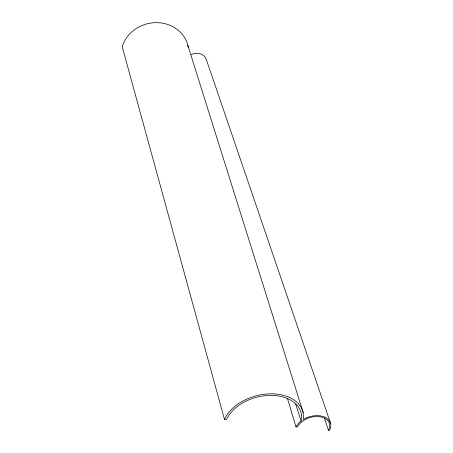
<?xml version="1.0" encoding="UTF-8"?>
<svg xmlns="http://www.w3.org/2000/svg" width="453" height="453" viewBox="0 0 453 453"><rect width="100%" height="100%" fill="white"/><g stroke="black" fill="none" stroke-linecap="round" stroke-linejoin="round"><path stroke-width="0.68" d="M187.785 45.198L303.182 412.564L303.453 419.489L305.56 418.249A18.488 12.197 -17 0 1 325.384 417.4A18.488 12.197 -17 0 1 329.603 430.35L328.453 430.231A17.208 11.353 -17 0 0 324.518 418.181A17.208 11.353 -17 0 0 306.069 418.968L300.515 422.796L297.162 426.958L295.99 426.839L298.238 423.572L301.092 421.007L301.392 420.073A39.269 26.365 -15.1 0 0 271.154 395.39A39.269 26.365 -15.1 0 0 226.494 419.574L224.456 419.365L122.231 46.829A33.924 30.594 -12.7 0 1 156.54 22.644A33.924 30.594 -12.7 0 1 188.205 47.14M330.718 423.759L206.557 60.198A10.776 9.587 -18.5 0 0 191.166 54.683M324.399 418.17L328.453 430.231M295.701 404.172L301.092 421.007M287.445 398.414L295.99 426.839M224.456 419.365A41.421 27.809 -15.1 0 1 266.341 394.031A41.421 27.809 -15.1 0 1 303.182 412.564"/></g></svg>
